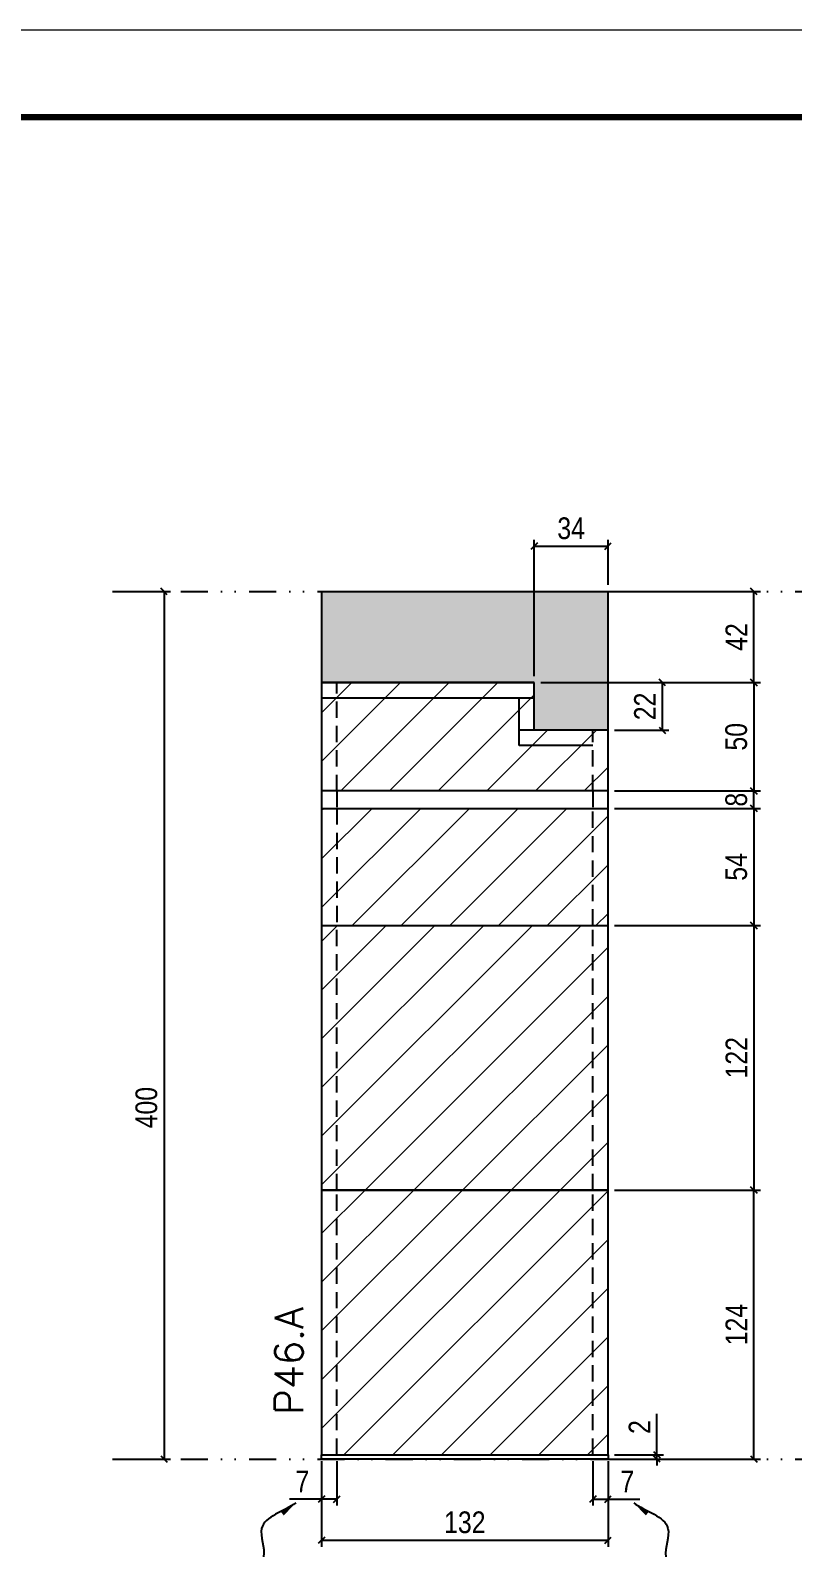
# Model space of a CAD drawing. Extents: x 28748 to 35002, y 14885 to 43501.
# Drawn here: x 32329 to 32680, y 38207 to 38906 of the extents above; entities that cross this region are included whole.
import ezdxf

# ---------------------------------------------------------------- set-up
doc = ezdxf.new("R2010")
doc.units = 0
for name, pattern in [('DASHED', [0.75, 0.5, -0.25]), ('DIVIDE2', [0.625, 0.25, -0.125, 0, -0.125, 0, -0.125]), ('HIDDEN', [0.375, 0.25, -0.125])]:
    doc.linetypes.add(name, pattern=pattern)
for name, color, linetype in [('COTA', 241, 'Continuous'), ('Nível', 160, 'Continuous'), ('Painéis', 200, 'Continuous'), ('SARR_2.2x7', 40, 'Continuous'), ('Sarrafo de Pressão', 42, 'HIDDEN')]:
    doc.layers.add(name, color=color, linetype=linetype)
for name, color, linetype, lineweight in [('Folhas', 255, 'Continuous', 9), ('Hachura', 251, 'Continuous', 9), ('SARRAFO DE PRESSAO', 251, 'DASHED', 9), ('Texto Seção', 7, 'Continuous', 15)]:
    doc.layers.add(name, color=color, linetype=linetype, lineweight=lineweight)
doc.styles.add('COTA TECNICA', font='techl___.ttf', dxfattribs={"height": 10})
doc.styles.add('COTA TECNICA-50', font='techl___.ttf', dxfattribs={"height": 10})
doc.styles.add('REGUA-120', font='ROMANS.shx', dxfattribs={"height": 15})
doc.styles.get("Standard").update_dxf_attribs({"font": 'arial.ttf'})
doc.dimstyles.new('COTA PAINEL-50', dxfattribs={"dimtxt": 10, "dimasz": 3, "dimexe": 3, "dimexo": 3, "dimgap": 3, "dimtad": 1, "dimdec": 1, "dimzin": 12, "dimdsep": 46, "dimtxsty": 'COTA TECNICA-50', "dimblk1": 'OBLIQUE', "dimblk2": 'OBLIQUE', "dimsah": 1, "dimcen": 0.9, "dimclrd": 4, "dimclre": 4, "dimclrt": 240, "dimadec": 1, "dimazin": 3, "dimtfac": 1, "dimtdec": 1, "dimtmove": 0, "dimatfit": 3, "dimfxl": 1, "dimtolj": 1, "dimtzin": 12, "dimarcsym": 0})
doc.dimstyles.new('PAINEL', dxfattribs={"dimtxt": 10, "dimasz": 3, "dimexe": 3, "dimexo": 3, "dimgap": 3, "dimtad": 1, "dimdec": 1, "dimzin": 12, "dimdsep": 46, "dimtxsty": 'COTA TECNICA', "dimblk1": 'OBLIQUE', "dimblk2": 'OBLIQUE', "dimsah": 1, "dimcen": 0.9, "dimclrd": 4, "dimclre": 4, "dimclrt": 240, "dimadec": 1, "dimazin": 3, "dimtfac": 1, "dimtdec": 1, "dimtmove": 0, "dimatfit": 3, "dimfxl": 1, "dimtolj": 1, "dimtzin": 12, "dimarcsym": 0})
doc.dimstyles.get("Standard").update_dxf_attribs({"dimtxt": 0.18, "dimasz": 0.18, "dimexe": 0.18, "dimexo": 0.0625, "dimgap": 0.09, "dimtad": 0, "dimtih": 1, "dimtoh": 1, "dimdec": 4, "dimzin": 0, "dimdsep": 46, "dimtxsty": 'Standard', "dimcen": 0.09, "dimadec": 0, "dimazin": 0, "dimtfac": 1, "dimtdec": 4, "dimtofl": 0, "dimtmove": 0, "dimatfit": 3, "dimfxl": 1, "dimtolj": 1, "dimtzin": 0, "dimarcsym": 0})
pattern_1 = [(45, (-100272.658, 8260.539), (-11.2253202, 11.2253202), [])]

# ---------------------------------------------------------------- blocks, each defined once
blk = doc.blocks.new('9999999999')
at = {"layer": 'Folhas'}
blk.add_lwpolyline([(98138.98, 34190.21), (99623.98, 34190.21), (99623.98, 35240.21), (98138.98, 35240.21)], close=True, dxfattribs=at)
at = {"layer": 'Folhas', "color": 30, "const_width": 3}
blk.add_lwpolyline([(98213.98, 34230.21), (99583.98, 34230.21), (99583.98, 35200.21), (98213.98, 35200.21)], close=True, dxfattribs=at)
blk = doc.blocks.new('_Oblique')
at = {"color": 0, "linetype": 'ByBlock', "lineweight": -2}
blk.add_line((-0.5, -0.5), (0.5, 0.5), dxfattribs=at)
blk = doc.blocks.new('*D1524')
at = {"layer": 'COTA', "color": 4, "linetype": 'ByBlock', "lineweight": -2, "transparency": 16777216}
for p, q in [((32369.5, 38647.73), (32393.22, 38647.73)), ((32390.22, 38647.73), (32390.22, 38247.73)), ((32369.5, 38247.73), (32393.22, 38247.73))]:
    blk.add_line(p, q, dxfattribs=at)
at = {"layer": 'Defpoints', "color": 0, "linetype": 'ByBlock', "transparency": 16777216}
for p in [(32366.5, 38647.73), (32366.5, 38247.73), (32390.22, 38247.73)]:
    blk.add_point(p, dxfattribs=at)
at = {"layer": 'COTA', "color": 4, "linetype": 'ByBlock', "lineweight": -2, "transparency": 16777216, "xscale": 3, "yscale": 3, "zscale": 3}
for p, rotation in [((32390.22, 38647.73), 90), ((32390.22, 38247.73), 270)]:
    blk.add_blockref('_Oblique', p, dxfattribs=dict(at, rotation=rotation))
at = {"layer": 'COTA', "color": 240, "linetype": 'ByBlock', "transparency": 16777216, "insert": (32382.11, 38409.73), "char_height": 10, "attachment_point": 5, "rotation": 90, "style": 'COTA TECNICA'}
blk.add_mtext('\\A1;400', dxfattribs=at)
blk = doc.blocks.new('*D381')
at = {"layer": 'COTA', "color": 4, "lineweight": -2, "transparency": 16777216}
for p, q in [((32462.79, 38246.73), (32462.79, 38207.27)), ((32594.79, 38246.73), (32594.79, 38207.27)), ((32462.79, 38210.27), (32594.79, 38210.27))]:
    blk.add_line(p, q, dxfattribs=at)
at = {"layer": 'Defpoints', "color": 0, "transparency": 16777216}
for p in [(32462.79, 38249.73), (32594.79, 38249.73), (32594.79, 38210.27)]:
    blk.add_point(p, dxfattribs=at)
at = {"layer": 'COTA', "color": 4, "lineweight": -2, "transparency": 16777216, "xscale": 3, "yscale": 3, "zscale": 3, "rotation": 180}
blk.add_blockref('_Oblique', (32462.79, 38210.27), dxfattribs=at)
at = {"layer": 'COTA', "color": 4, "lineweight": -2, "transparency": 16777216, "xscale": 3, "yscale": 3, "zscale": 3}
blk.add_blockref('_Oblique', (32594.79, 38210.27), dxfattribs=at)
at = {"layer": 'COTA', "color": 240, "transparency": 16777216, "insert": (32528.79, 38218.49), "char_height": 10, "attachment_point": 5, "style": 'COTA TECNICA'}
blk.add_mtext('\\A1;132', dxfattribs=at)
blk = doc.blocks.new('*D382')
at = {"layer": 'COTA', "color": 4, "lineweight": -2, "transparency": 16777216}
for p, q in [((32469.79, 38246.73), (32469.79, 38226.22)), ((32462.79, 38244.73), (32462.79, 38226.22)), ((32462.79, 38229.22), (32448.06, 38229.22)), ((32469.79, 38229.22), (32462.79, 38229.22))]:
    blk.add_line(p, q, dxfattribs=at)
at = {"layer": 'Defpoints', "color": 0, "transparency": 16777216}
for p in [(32462.79, 38247.73), (32469.79, 38249.73), (32462.79, 38229.22)]:
    blk.add_point(p, dxfattribs=at)
at = {"layer": 'COTA', "color": 4, "lineweight": -2, "transparency": 16777216, "xscale": 3, "yscale": 3, "zscale": 3, "rotation": 180}
blk.add_blockref('_Oblique', (32462.79, 38229.22), dxfattribs=at)
at = {"layer": 'COTA', "color": 4, "lineweight": -2, "transparency": 16777216, "xscale": 3, "yscale": 3, "zscale": 3}
blk.add_blockref('_Oblique', (32469.79, 38229.22), dxfattribs=at)
at = {"layer": 'COTA', "color": 240, "transparency": 16777216, "insert": (32453.93, 38237.29), "char_height": 10, "attachment_point": 5, "style": 'COTA TECNICA-50'}
blk.add_mtext('\\A1;7', dxfattribs=at)
blk = doc.blocks.new('*D383')
at = {"layer": 'COTA', "color": 4, "lineweight": -2, "transparency": 16777216}
for p, q in [((32587.79, 38246.73), (32587.79, 38226.22)), ((32594.79, 38244.73), (32594.79, 38226.22)), ((32587.79, 38229.22), (32594.79, 38229.22)), ((32594.79, 38229.22), (32609.52, 38229.22))]:
    blk.add_line(p, q, dxfattribs=at)
at = {"layer": 'Defpoints', "color": 0, "transparency": 16777216}
for p in [(32587.79, 38249.73), (32594.79, 38247.73), (32594.79, 38229.22)]:
    blk.add_point(p, dxfattribs=at)
at = {"layer": 'COTA', "color": 4, "lineweight": -2, "transparency": 16777216, "xscale": 3, "yscale": 3, "zscale": 3, "rotation": 180}
blk.add_blockref('_Oblique', (32587.79, 38229.22), dxfattribs=at)
at = {"layer": 'COTA', "color": 4, "lineweight": -2, "transparency": 16777216, "xscale": 3, "yscale": 3, "zscale": 3}
blk.add_blockref('_Oblique', (32594.79, 38229.22), dxfattribs=at)
at = {"layer": 'COTA', "color": 240, "transparency": 16777216, "insert": (32603.66, 38237.29), "char_height": 10, "attachment_point": 5, "style": 'COTA TECNICA-50'}
blk.add_mtext('\\A1;7', dxfattribs=at)
blk = doc.blocks.new('*D384')
at = {"layer": 'COTA', "color": 4, "lineweight": -2, "transparency": 16777216}
for p, q in [((32597.79, 38371.73), (32665.01, 38371.73)), ((32662.01, 38247.73), (32662.01, 38371.73)), ((32597.79, 38247.73), (32665.01, 38247.73))]:
    blk.add_line(p, q, dxfattribs=at)
at = {"layer": 'Defpoints', "color": 0, "transparency": 16777216}
for p in [(32594.79, 38371.73), (32662.01, 38371.73), (32594.79, 38247.73)]:
    blk.add_point(p, dxfattribs=at)
at = {"layer": 'COTA', "color": 4, "lineweight": -2, "transparency": 16777216, "xscale": 3, "yscale": 3, "zscale": 3}
for p, rotation in [((32662.01, 38371.73), 90), ((32662.01, 38247.73), 270)]:
    blk.add_blockref('_Oblique', p, dxfattribs=dict(at, rotation=rotation))
at = {"layer": 'COTA', "color": 240, "transparency": 16777216, "insert": (32653.93, 38309.73), "char_height": 10, "attachment_point": 5, "rotation": 90, "style": 'COTA TECNICA-50'}
blk.add_mtext('\\A1;124', dxfattribs=at)
blk = doc.blocks.new('*D385')
at = {"layer": 'COTA', "color": 4, "lineweight": -2, "transparency": 16777216}
for p, q in [((32617.32, 38249.73), (32617.32, 38268.53)), ((32597.79, 38249.73), (32620.32, 38249.73)), ((32597.79, 38247.73), (32620.32, 38247.73)), ((32617.32, 38247.73), (32617.32, 38249.73)), ((32617.32, 38247.73), (32617.32, 38244.73))]:
    blk.add_line(p, q, dxfattribs=at)
at = {"layer": 'Defpoints', "color": 0, "transparency": 16777216}
for p in [(32594.79, 38249.73), (32594.79, 38247.73), (32617.32, 38247.73)]:
    blk.add_point(p, dxfattribs=at)
at = {"layer": 'COTA', "color": 4, "lineweight": -2, "transparency": 16777216, "xscale": 3, "yscale": 3, "zscale": 3}
for p, rotation in [((32617.32, 38249.73), 270), ((32617.32, 38247.73), 90)]:
    blk.add_blockref('_Oblique', p, dxfattribs=dict(at, rotation=rotation))
at = {"layer": 'COTA', "color": 240, "transparency": 16777216, "insert": (32609.32, 38262.47), "char_height": 10, "attachment_point": 5, "rotation": 90, "style": 'COTA TECNICA-50'}
blk.add_mtext('\\A1;2', dxfattribs=at)
blk = doc.blocks.new('*D386')
at = {"layer": 'COTA', "color": 4, "linetype": 'ByBlock', "lineweight": -2, "transparency": 16777216}
for p, q in [((32597.79, 38493.73), (32665.01, 38493.73)), ((32662.01, 38493.73), (32662.01, 38371.73)), ((32597.79, 38371.73), (32665.01, 38371.73))]:
    blk.add_line(p, q, dxfattribs=at)
at = {"layer": 'Defpoints', "color": 0, "linetype": 'ByBlock', "transparency": 16777216}
for p in [(32594.79, 38493.73), (32594.79, 38371.73), (32662.01, 38371.73)]:
    blk.add_point(p, dxfattribs=at)
at = {"layer": 'COTA', "color": 4, "linetype": 'ByBlock', "lineweight": -2, "transparency": 16777216, "xscale": 3, "yscale": 3, "zscale": 3}
for p, rotation in [((32662.01, 38493.73), 90), ((32662.01, 38371.73), 270)]:
    blk.add_blockref('_Oblique', p, dxfattribs=dict(at, rotation=rotation))
at = {"layer": 'COTA', "color": 240, "linetype": 'ByBlock', "transparency": 16777216, "insert": (32653.95, 38432.73), "char_height": 10, "attachment_point": 5, "rotation": 90, "style": 'COTA TECNICA'}
blk.add_mtext('\\A1;122', dxfattribs=at)
blk = doc.blocks.new('*D389')
at = {"layer": 'COTA', "color": 4, "linetype": 'ByBlock', "lineweight": -2, "transparency": 16777216}
for p, q in [((32597.79, 38605.73), (32665.01, 38605.73)), ((32662.01, 38605.73), (32662.01, 38555.73)), ((32597.79, 38555.73), (32665.01, 38555.73))]:
    blk.add_line(p, q, dxfattribs=at)
at = {"layer": 'Defpoints', "color": 0, "linetype": 'ByBlock', "transparency": 16777216}
for p in [(32594.79, 38605.73), (32594.79, 38555.73), (32662.01, 38555.73)]:
    blk.add_point(p, dxfattribs=at)
at = {"layer": 'COTA', "color": 4, "linetype": 'ByBlock', "lineweight": -2, "transparency": 16777216, "xscale": 3, "yscale": 3, "zscale": 3}
for p, rotation in [((32662.01, 38605.73), 90), ((32662.01, 38555.73), 270)]:
    blk.add_blockref('_Oblique', p, dxfattribs=dict(at, rotation=rotation))
at = {"layer": 'COTA', "color": 240, "linetype": 'ByBlock', "transparency": 16777216, "insert": (32653.9, 38580.73), "char_height": 10, "attachment_point": 5, "rotation": 90, "style": 'COTA TECNICA'}
blk.add_mtext('\\A1;50', dxfattribs=at)
blk = doc.blocks.new('*D1526')
at = {"layer": 'COTA', "color": 4, "linetype": 'ByBlock', "lineweight": -2, "transparency": 16777216}
for p, q in [((32563.79, 38605.73), (32622.8, 38605.73)), ((32619.8, 38605.73), (32619.8, 38583.73)), ((32597.79, 38583.73), (32622.8, 38583.73))]:
    blk.add_line(p, q, dxfattribs=at)
at = {"layer": 'Defpoints', "color": 0, "linetype": 'ByBlock', "transparency": 16777216}
for p in [(32560.79, 38605.73), (32594.79, 38583.73), (32619.8, 38583.73)]:
    blk.add_point(p, dxfattribs=at)
at = {"layer": 'COTA', "color": 4, "linetype": 'ByBlock', "lineweight": -2, "transparency": 16777216, "xscale": 3, "yscale": 3, "zscale": 3}
for p, rotation in [((32619.8, 38605.73), 90), ((32619.8, 38583.73), 270)]:
    blk.add_blockref('_Oblique', p, dxfattribs=dict(at, rotation=rotation))
at = {"layer": 'COTA', "color": 240, "linetype": 'ByBlock', "transparency": 16777216, "insert": (32611.8, 38594.73), "char_height": 10, "attachment_point": 5, "rotation": 90, "style": 'COTA TECNICA'}
blk.add_mtext('\\A1;22', dxfattribs=at)
blk = doc.blocks.new('*D1532')
at = {"layer": 'COTA', "color": 4, "linetype": 'ByBlock', "lineweight": -2, "transparency": 16777216}
for p, q in [((32597.79, 38647.73), (32665.01, 38647.73)), ((32662.01, 38605.73), (32662.01, 38647.73)), ((32563.79, 38605.73), (32665.01, 38605.73))]:
    blk.add_line(p, q, dxfattribs=at)
at = {"layer": 'Defpoints', "color": 0, "linetype": 'ByBlock', "transparency": 16777216}
for p in [(32594.79, 38647.73), (32662.01, 38647.73), (32560.79, 38605.73)]:
    blk.add_point(p, dxfattribs=at)
at = {"layer": 'COTA', "color": 4, "linetype": 'ByBlock', "lineweight": -2, "transparency": 16777216, "xscale": 3, "yscale": 3, "zscale": 3}
for p, rotation in [((32662.01, 38647.73), 90), ((32662.01, 38605.73), 270)]:
    blk.add_blockref('_Oblique', p, dxfattribs=dict(at, rotation=rotation))
at = {"layer": 'COTA', "color": 240, "linetype": 'ByBlock', "transparency": 16777216, "insert": (32653.93, 38626.73), "char_height": 10, "attachment_point": 5, "rotation": 90, "style": 'COTA TECNICA'}
blk.add_mtext('\\A1;42', dxfattribs=at)
blk = doc.blocks.new('*D1536')
at = {"layer": 'COTA', "color": 4, "linetype": 'ByBlock', "lineweight": -2, "transparency": 16777216}
for p, q in [((32560.79, 38608.73), (32560.79, 38671.59)), ((32560.79, 38668.59), (32594.79, 38668.59)), ((32594.79, 38650.73), (32594.79, 38671.59))]:
    blk.add_line(p, q, dxfattribs=at)
at = {"layer": 'Defpoints', "color": 0, "linetype": 'ByBlock', "transparency": 16777216}
for p in [(32594.79, 38668.59), (32594.79, 38647.73), (32560.79, 38605.73)]:
    blk.add_point(p, dxfattribs=at)
at = {"layer": 'COTA', "color": 4, "linetype": 'ByBlock', "lineweight": -2, "transparency": 16777216, "xscale": 3, "yscale": 3, "zscale": 3, "rotation": 180}
blk.add_blockref('_Oblique', (32560.79, 38668.59), dxfattribs=at)
at = {"layer": 'COTA', "color": 4, "linetype": 'ByBlock', "lineweight": -2, "transparency": 16777216, "xscale": 3, "yscale": 3, "zscale": 3}
blk.add_blockref('_Oblique', (32594.79, 38668.59), dxfattribs=at)
at = {"layer": 'COTA', "color": 240, "linetype": 'ByBlock', "transparency": 16777216, "insert": (32577.79, 38676.81), "char_height": 10, "attachment_point": 5, "style": 'COTA TECNICA'}
blk.add_mtext('\\A1;34', dxfattribs=at)
blk = doc.blocks.new('*D2220')
at = {"layer": 'COTA', "color": 4, "lineweight": -2, "transparency": 16777216}
for p, q in [((32597.79, 38547.73), (32665.01, 38547.73)), ((32662.01, 38547.73), (32662.01, 38493.73)), ((32597.79, 38493.73), (32665.01, 38493.73))]:
    blk.add_line(p, q, dxfattribs=at)
at = {"layer": 'Defpoints', "color": 0, "transparency": 16777216}
for p in [(32594.79, 38547.73), (32594.79, 38493.73), (32662.01, 38493.73)]:
    blk.add_point(p, dxfattribs=at)
at = {"layer": 'COTA', "color": 4, "lineweight": -2, "transparency": 16777216, "xscale": 3, "yscale": 3, "zscale": 3}
for p, rotation in [((32662.01, 38547.73), 90), ((32662.01, 38493.73), 270)]:
    blk.add_blockref('_Oblique', p, dxfattribs=dict(at, rotation=rotation))
at = {"layer": 'COTA', "color": 240, "transparency": 16777216, "insert": (32653.9, 38520.73), "char_height": 10, "attachment_point": 5, "rotation": 90, "style": 'COTA TECNICA'}
blk.add_mtext('\\A1;54', dxfattribs=at)
blk = doc.blocks.new('*D2538')
at = {"layer": 'COTA', "color": 4, "lineweight": -2, "transparency": 16777216}
for p, q in [((32597.79, 38555.73), (32665.01, 38555.73)), ((32662.01, 38547.73), (32662.01, 38555.73)), ((32597.79, 38547.73), (32665.01, 38547.73))]:
    blk.add_line(p, q, dxfattribs=at)
at = {"layer": 'Defpoints', "color": 0, "transparency": 16777216}
for p in [(32594.79, 38555.73), (32662.01, 38555.73), (32594.79, 38547.73)]:
    blk.add_point(p, dxfattribs=at)
at = {"layer": 'COTA', "color": 4, "lineweight": -2, "transparency": 16777216, "xscale": 3, "yscale": 3, "zscale": 3}
for p, rotation in [((32662.01, 38555.73), 90), ((32662.01, 38547.73), 270)]:
    blk.add_blockref('_Oblique', p, dxfattribs=dict(at, rotation=rotation))
at = {"layer": 'COTA', "color": 240, "transparency": 16777216, "insert": (32653.91, 38551.73), "char_height": 10, "attachment_point": 5, "rotation": 90, "style": 'COTA TECNICA'}
blk.add_mtext('\\A1;8', dxfattribs=at)

msp = doc.modelspace()

# ---------------------------------------------------------------- hatches: boundary and pattern name
at = {"layer": 'COTA', "linetype": 'ByBlock'}
h = msp.add_hatch(dxfattribs=at)
h.set_pattern_fill('AR-CONC', color=256, scale=0.03)
h.set_pattern_definition([(50, (-100272.658, 8323.539), (5.46554007, -0.47817257), [0.5715, -6.2865]), (355, (-100272.658, 8323.539), (-1.05730264, 5.73170536), [0.4572, -5.02921753]), (100.4514447, (-100272.2025, 8323.4994), (4.40823741, 5.25353256), [0.48570026, -5.34270734]), (46.1842, (-100272.658, 8325.063), (8.13237123, -1.26126984), [0.85725, -9.42975]), (96.6355576, (-100271.98, 8324.958), (7.122124, 7.42278374), [0.7285507, -8.01406824]), (351.184151, (-100272.658, 8325.063), (7.122124, 7.42278374), [0.685799, -7.54379196]), (21, (-100271.896, 8324.682), (4.54843174, -3.06795595), [0.5715, -6.2865]), (326, (-100271.896, 8324.682), (1.85406085, 5.52563898), [0.4572, -5.0292]), (71.451445, (-100271.517, 8324.4265), (6.40249258, 2.45768307), [0.48570026, -5.34269813]), (37.5, (-100272.658, 8323.5392), (0.092658098, 2.536651166), [0, -4.96824, 0, -5.1054, 0, -5.04825]), (7.5, (-100272.658, 8323.5392), (2.004589875, 3.005417245), [0, -2.91084, 0, -4.85394, 0, -1.92405]), (327.5, (-100274.3572, 8323.5392), (4.067717855, -0.17186232), [0, -1.905, 0, -5.9436, 0, -7.8867]), (317.5, (-100275.1192, 8323.5392), (4.44387544, 0.76279473), [0, -2.4765, 0, -3.94716, 0, -5.6007])])
h.paths.add_polyline_path([(32594.79, 38647.73), (32462.79, 38647.73), (32462.79, 38605.73), (32560.79, 38605.73), (32560.79, 38583.73), (32594.79, 38583.73)])
at = {"layer": 'Hachura'}
h = msp.add_hatch(dxfattribs=at)
h.set_pattern_fill('ANSI31', color=256, scale=5)
h.paths.add_polyline_path([(32594.79, 38583.73), (32560.79, 38583.73), (32560.79, 38605.73), (32462.79, 38605.73), (32462.79, 38555.73), (32594.79, 38555.73)])
h = msp.add_hatch(dxfattribs=at)
h.set_pattern_fill('ANSI31', color=256, scale=5)
h.paths.add_polyline_path([(32594.79, 38547.73), (32462.79, 38547.73), (32462.79, 38493.73), (32594.79, 38493.73)])
at = {"layer": 'Hachura', "linetype": 'ByBlock'}
h = msp.add_hatch(dxfattribs=at)
h.set_pattern_fill('ANSI31', color=256, scale=5)
h.set_pattern_definition(pattern_1)
h.paths.add_polyline_path([(32594.79, 38371.73), (32594.79, 38493.73), (32462.79, 38493.73), (32462.79, 38371.73)])
h = msp.add_hatch(dxfattribs=at)
h.set_pattern_fill('ANSI31', color=256, scale=5)
h.set_pattern_definition(pattern_1)
h.paths.add_polyline_path([(32594.79, 38371.73), (32462.79, 38371.73), (32462.79, 38249.73), (32594.79, 38249.73)])

# ---------------------------------------------------------------- linework, layer by layer
at = {"layer": 'COTA', "linetype": 'ByBlock'}
for p, q in [((32462.79, 38647.73), (32462.79, 38605.73)), ((32462.79, 38647.73), (32594.79, 38647.73)), ((32594.79, 38583.73), (32594.79, 38647.73)), ((32462.79, 38605.73), (32560.79, 38605.73))]:
    msp.add_line(p, q, dxfattribs=at)
at = {"layer": 'Nível', "color": 4, "linetype": 'DIVIDE2', "ltscale": 50}
for p, q in [((32366.5, 38647.73), (33376.84, 38647.73)), ((32366.5, 38247.73), (33376.84, 38247.73))]:
    msp.add_line(p, q, dxfattribs=at)
at = {"layer": 'Painéis'}
for p, q in [((32560.79, 38605.73), (32462.79, 38605.73)), ((32462.79, 38605.73), (32462.79, 38555.73)), ((32594.79, 38555.73), (32594.79, 38583.73)), ((32594.79, 38555.73), (32462.79, 38555.73)), ((32594.79, 38555.73), (32462.79, 38555.73)), ((32594.79, 38555.73), (32462.79, 38555.73)), ((32462.79, 38555.73), (32462.79, 38547.73)), ((32594.79, 38547.73), (32594.79, 38555.73)), ((32462.79, 38547.73), (32462.79, 38493.73)), ((32462.79, 38547.73), (32594.79, 38547.73)), ((32594.79, 38493.73), (32594.79, 38547.73)), ((32462.79, 38493.73), (32462.79, 38371.73)), ((32462.79, 38493.73), (32594.79, 38493.73)), ((32594.79, 38371.73), (32594.79, 38493.73)), ((32462.79, 38371.73), (32594.79, 38371.73))]:
    msp.add_line(p, q, dxfattribs=at)
at = {"layer": 'Painéis', "linetype": 'ByBlock'}
for p, q in [((32560.79, 38583.73), (32560.79, 38605.73)), ((32594.79, 38583.73), (32560.79, 38583.73))]:
    msp.add_line(p, q, dxfattribs=at)
at = {"layer": 'Painéis'}
for points in [[(32462.79, 38249.73), (32594.79, 38249.73), (32594.79, 38371.73), (32462.79, 38371.73)], [(32462.79, 38249.73), (32594.79, 38249.73), (32594.79, 38247.73), (32462.79, 38247.73)]]:
    msp.add_lwpolyline(points, close=True, dxfattribs=at)
at = {"layer": 'SARR_2.2x7'}
for p, q in [((32462.79, 38598.73), (32560.79, 38598.73)), ((32553.79, 38576.73), (32553.79, 38598.73)), ((32560.79, 38583.73), (32553.79, 38583.73)), ((32587.79, 38576.73), (32553.79, 38576.73))]:
    msp.add_line(p, q, dxfattribs=at)
at = {"layer": 'Sarrafo de Pressão', "ltscale": 30}
for p, q in [((32469.79, 38555.73), (32469.79, 38605.73)), ((32587.79, 38555.73), (32587.79, 38583.73)), ((32469.79, 38555.73), (32469.79, 38547.73)), ((32587.79, 38555.73), (32587.79, 38547.73)), ((32469.79, 38547.73), (32469.79, 38493.73)), ((32587.79, 38493.73), (32587.79, 38547.73)), ((32469.79, 38371.73), (32469.79, 38493.73)), ((32587.79, 38371.73), (32587.79, 38493.73)), ((32469.79, 38249.73), (32469.79, 38371.73)), ((32587.79, 38249.73), (32587.79, 38371.73))]:
    msp.add_line(p, q, dxfattribs=at)

# ---------------------------------------------------------------- block references
at = {"layer": 'SARRAFO DE PRESSAO', "color": 6, "linetype": 'ByBlock'}
msp.add_blockref('9999999999', (-66207.14, 3666.24), dxfattribs=at)

# ---------------------------------------------------------------- texts
at = {"layer": 'Texto Seção', "insert": (32454.25, 38268.19), "char_height": 13, "width": 285.3299, "attachment_point": 7, "rotation": 90, "style": 'REGUA-120'}
msp.add_mtext('P46.A', dxfattribs=at)

# ---------------------------------------------------------------- dimensions: what is measured, and where the dimension line sits
at = {"layer": 'COTA', "linetype": 'ByBlock'}
dim = msp.add_linear_dim(base=(32594.79, 38668.59), p1=(32560.79, 38605.73), p2=(32594.79, 38647.73), dimstyle='PAINEL', dxfattribs=at)
dim.commit()
dim.dimension.update_dxf_attribs({"geometry": '*D1536', "text_midpoint": (32577.79, 38676.81)})
dim = msp.add_linear_dim(base=(32390.22, 38247.73), p1=(32366.5, 38647.73), p2=(32366.5, 38247.73), angle=90, dimstyle='PAINEL', dxfattribs=at)
dim.commit()
dim.dimension.update_dxf_attribs({"geometry": '*D1524', "text_midpoint": (32390.22, 38409.73), "dimtype": 160})
for base, p1, p2, picture, middle in [((32662.01, 38647.73), (32560.79, 38605.73), (32594.79, 38647.73), '*D1532', (32653.93, 38626.73)), ((32619.8, 38583.73), (32560.79, 38605.73), (32594.79, 38583.73), '*D1526', (32611.8, 38594.73)), ((32662.01, 38555.73), (32594.79, 38605.73), (32594.79, 38555.73), '*D389', (32653.9, 38580.73)), ((32662.01, 38371.73), (32594.79, 38493.73), (32594.79, 38371.73), '*D386', (32653.95, 38432.73))]:
    dim = msp.add_linear_dim(base=base, p1=p1, p2=p2, angle=90, dimstyle='PAINEL', dxfattribs=at)
    dim.commit()
    dim.dimension.update_dxf_attribs({"geometry": picture, "text_midpoint": middle})
at = {"layer": 'COTA'}
for base, p1, p2, dimstyle, picture, middle in [((32662.01, 38555.73), (32594.79, 38547.73), (32594.79, 38555.73), 'PAINEL', '*D2538', (32662.01, 38551.73)), ((32617.32, 38247.73), (32594.79, 38249.73), (32594.79, 38247.73), 'COTA PAINEL-50', '*D385', (32617.32, 38262.47))]:
    dim = msp.add_linear_dim(base=base, p1=p1, p2=p2, angle=90, dimstyle=dimstyle, dxfattribs=at)
    dim.commit()
    dim.dimension.update_dxf_attribs({"geometry": picture, "text_midpoint": middle, "dimtype": 160})
for base, p1, p2, angle, dimstyle, picture, middle in [((32662.01, 38493.73), (32594.79, 38547.73), (32594.79, 38493.73), 90, 'PAINEL', '*D2220', (32653.9, 38520.73)), ((32662.01, 38371.73), (32594.79, 38247.73), (32594.79, 38371.73), 90, 'COTA PAINEL-50', '*D384', (32653.93, 38309.73)), ((32462.79, 38229.22), (32469.79, 38249.73), (32462.79, 38247.73), 180, 'COTA PAINEL-50', '*D382', (32453.93, 38237.29))]:
    dim = msp.add_linear_dim(base=base, p1=p1, p2=p2, angle=angle, dimstyle=dimstyle, dxfattribs=at)
    dim.commit()
    dim.dimension.update_dxf_attribs({"geometry": picture, "text_midpoint": middle})
dim = msp.add_linear_dim(base=(32594.79, 38210.27), p1=(32462.79, 38249.73), p2=(32594.79, 38249.73), dimstyle='PAINEL', override={"dimarcsym": 2}, dxfattribs=at)
dim.commit()
dim.dimension.update_dxf_attribs({"geometry": '*D381', "text_midpoint": (32528.79, 38218.49)})
dim = msp.add_linear_dim(base=(32594.79, 38229.22), p1=(32587.79, 38249.73), p2=(32594.79, 38247.73), dimstyle='COTA PAINEL-50', dxfattribs=at)
dim.commit()
dim.dimension.update_dxf_attribs({"geometry": '*D383', "text_midpoint": (32603.66, 38237.29)})

# ---------------------------------------------------------------- leaders
at = {"layer": 'COTA', "path_type": 1}
for points in [[(32450.96, 38227.55), (32435.18, 38215.71), (32436.1, 38202.7), (32430.55, 38192.92)], [(32606.62, 38227.55), (32622.41, 38215.71), (32621.48, 38202.7), (32627.04, 38192.92)]]:
    msp.add_leader(points, dimstyle='Standard', override={"dimasz": 8}, dxfattribs=at)

doc.saveas('drawing.dxf')
